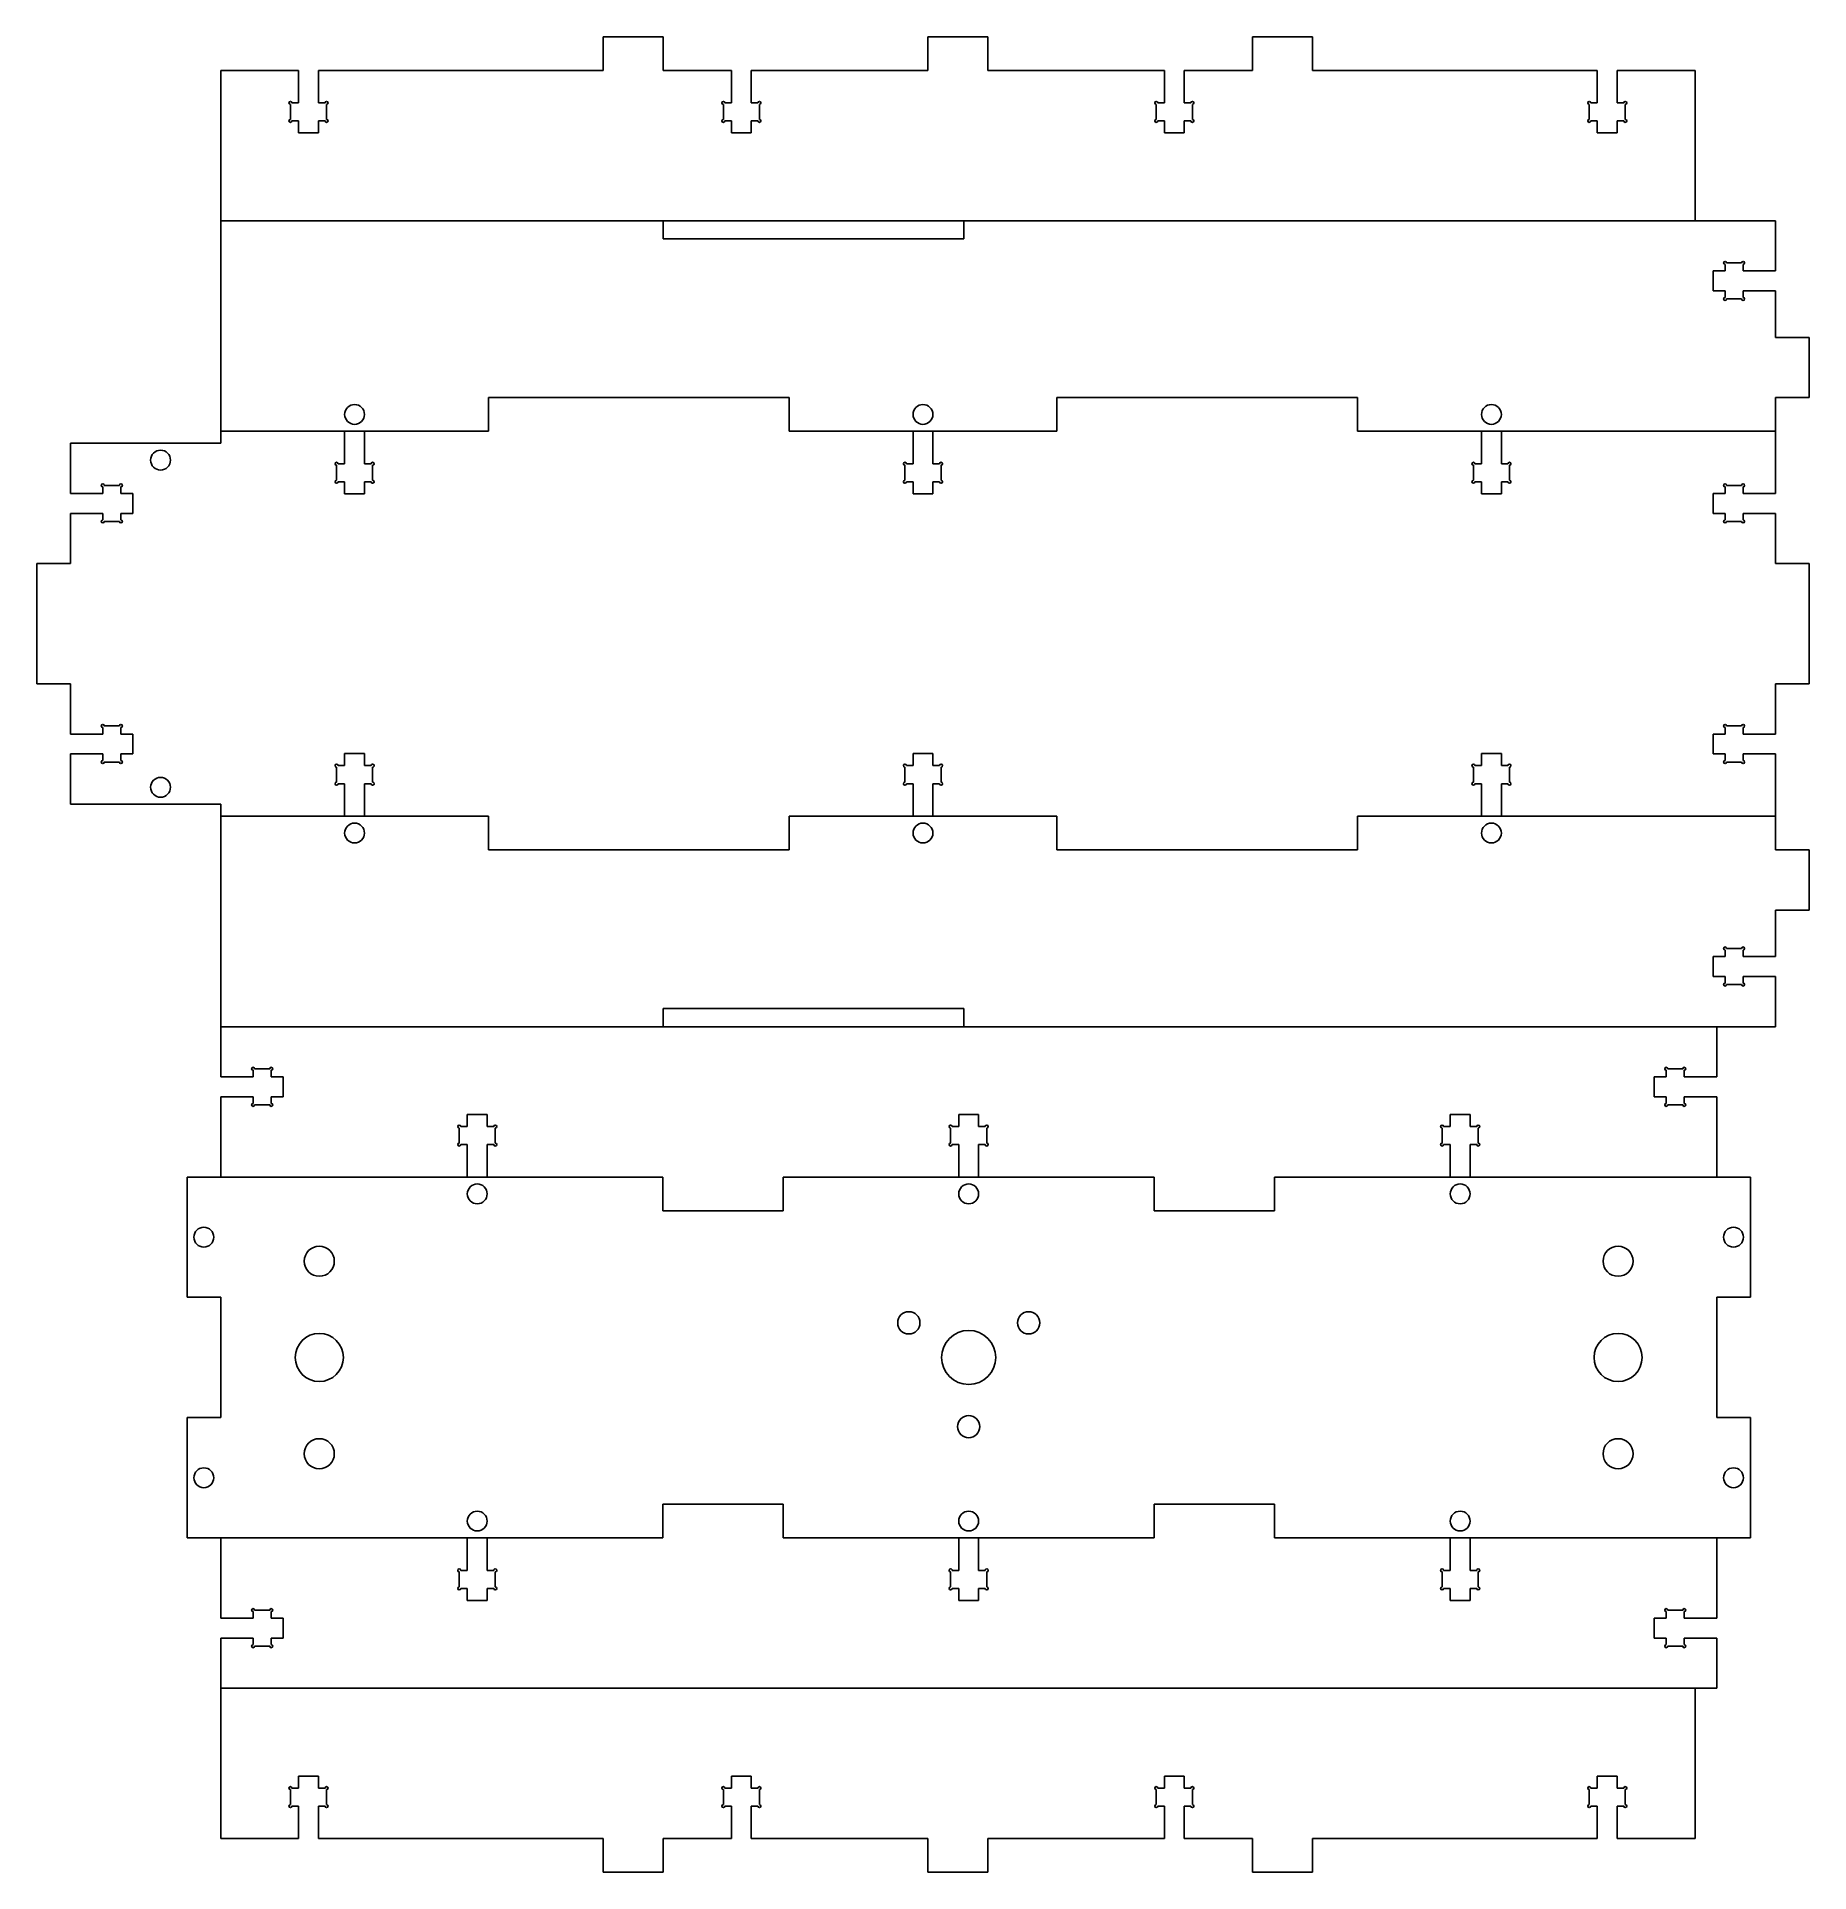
# Model space of a CAD drawing. Header units: millimetres. Extents: x 25 to 320, y -274 to 31.
import ezdxf

# ---------------------------------------------------------------- set-up
doc = ezdxf.new("R2010")
doc.units = ezdxf.units.MM
doc.layers.get('0').update_dxf_attribs({"lineweight": 25, "true_color": 0xffffff})

msp = doc.modelspace()

# ---------------------------------------------------------------- linework, layer by layer
for p, q in [((119.54, 25.2), (119.54, 30.8)), ((119.54, 30.8), (129.54, 30.8)), ((129.54, 30.8), (129.54, 25.2)), ((173.54, 25.2), (173.54, 30.8)), ((173.54, 30.8), (183.54, 30.8)), ((183.54, 30.8), (183.54, 25.2)), ((227.54, 25.2), (227.54, 30.8)), ((227.54, 30.8), (237.54, 30.8)), ((237.54, 30.8), (237.54, 25.2)), ((55.94, 0.2), (55.94, 25.2)), ((55.94, 25.2), (68.89, 25.2)), ((68.89, 25.2), (68.89, 19.8)), ((72.19, 19.8), (72.19, 25.2)), ((72.19, 25.2), (119.54, 25.2)), ((129.54, 25.2), (140.89, 25.2)), ((140.89, 25.2), (140.89, 19.8)), ((144.19, 19.8), (144.19, 25.2)), ((144.19, 25.2), (173.54, 25.2)), ((183.54, 25.2), (212.89, 25.2)), ((212.89, 25.2), (212.89, 19.8)), ((216.19, 19.8), (216.19, 25.2)), ((216.19, 25.2), (227.54, 25.2)), ((237.54, 25.2), (284.89, 25.2)), ((284.89, 25.2), (284.89, 19.8)), ((288.19, 19.8), (288.19, 25.2)), ((288.19, 25.2), (301.14, 25.2)), ((301.14, 25.2), (301.14, 0.2)), ((67.54, 19.55), (67.54, 17.05)), ((68.89, 19.8), (67.79, 19.8)), ((73.29, 19.8), (72.19, 19.8)), ((73.54, 17.05), (73.54, 19.55)), ((139.54, 19.55), (139.54, 17.05)), ((140.89, 19.8), (139.79, 19.8)), ((145.29, 19.8), (144.19, 19.8)), ((145.54, 17.05), (145.54, 19.55)), ((211.54, 19.55), (211.54, 17.05)), ((212.89, 19.8), (211.79, 19.8)), ((217.29, 19.8), (216.19, 19.8)), ((217.54, 17.05), (217.54, 19.55)), ((283.54, 19.55), (283.54, 17.05)), ((284.89, 19.8), (283.79, 19.8)), ((289.29, 19.8), (288.19, 19.8)), ((289.54, 17.05), (289.54, 19.55)), ((67.79, 16.8), (68.89, 16.8)), ((68.89, 16.8), (68.89, 14.8)), ((72.19, 14.8), (72.19, 16.8)), ((72.19, 16.8), (73.29, 16.8)), ((139.79, 16.8), (140.89, 16.8)), ((140.89, 16.8), (140.89, 14.8)), ((144.19, 14.8), (144.19, 16.8)), ((144.19, 16.8), (145.29, 16.8)), ((211.79, 16.8), (212.89, 16.8)), ((212.89, 16.8), (212.89, 14.8)), ((216.19, 14.8), (216.19, 16.8)), ((216.19, 16.8), (217.29, 16.8)), ((283.79, 16.8), (284.89, 16.8)), ((284.89, 16.8), (284.89, 14.8)), ((288.19, 14.8), (288.19, 16.8)), ((288.19, 16.8), (289.29, 16.8)), ((68.89, 14.8), (72.19, 14.8)), ((140.89, 14.8), (144.19, 14.8)), ((212.89, 14.8), (216.19, 14.8)), ((284.89, 14.8), (288.19, 14.8)), ((55.94, 0.2), (129.54, 0.2)), ((55.94, 0.2), (55.94, -34.8)), ((129.54, -2.8), (129.54, 0.2)), ((179.54, 0.2), (129.54, 0.2)), ((179.54, 0.2), (179.54, -2.8)), ((179.54, 0.2), (314.54, 0.2)), ((314.54, -8.15), (314.54, 0.2)), ((179.54, -2.8), (129.54, -2.8)), ((304.14, -11.45), (304.14, -8.15)), ((304.14, -8.15), (306.14, -8.15)), ((306.14, -8.15), (306.14, -7.05)), ((306.39, -6.8), (308.89, -6.8)), ((309.14, -7.05), (309.14, -8.15)), ((309.14, -8.15), (314.54, -8.15)), ((306.14, -11.45), (304.14, -11.45)), ((306.14, -12.55), (306.14, -11.45)), ((314.54, -11.45), (309.14, -11.45)), ((309.14, -11.45), (309.14, -12.55)), ((314.54, -19.2), (314.54, -11.45)), ((308.89, -12.8), (306.39, -12.8)), ((320.14, -19.2), (314.54, -19.2)), ((320.14, -29.2), (320.14, -19.2)), ((150.48, -29.2), (100.48, -29.2)), ((100.48, -29.2), (100.48, -34.8)), ((150.48, -34.8), (150.48, -29.2)), ((195.01, -34.8), (195.01, -29.2)), ((195.01, -29.2), (245.01, -29.2)), ((245.01, -29.2), (245.01, -34.8)), ((314.54, -34.8), (314.54, -29.2)), ((314.54, -29.2), (320.14, -29.2)), ((55.94, -34.8), (100.48, -34.8)), ((55.94, -34.8), (55.94, -36.8)), ((76.56, -40.2), (76.56, -34.8)), ((79.86, -34.8), (79.86, -40.2)), ((150.48, -34.8), (195.01, -34.8)), ((171.09, -40.2), (171.09, -34.8)), ((174.39, -34.8), (174.39, -40.2)), ((245.01, -34.8), (314.54, -34.8)), ((265.63, -40.2), (265.63, -34.8)), ((268.93, -34.8), (268.93, -40.2)), ((314.54, -45.15), (314.54, -34.8)), ((55.94, -36.8), (30.94, -36.8)), ((30.94, -36.8), (30.94, -45.15)), ((75.21, -42.95), (75.21, -40.45)), ((75.46, -40.2), (76.56, -40.2)), ((79.86, -40.2), (80.96, -40.2)), ((81.21, -40.45), (81.21, -42.95)), ((169.74, -42.95), (169.74, -40.45)), ((169.99, -40.2), (171.09, -40.2)), ((174.39, -40.2), (175.49, -40.2)), ((175.74, -40.45), (175.74, -42.95)), ((264.28, -42.95), (264.28, -40.45)), ((264.53, -40.2), (265.63, -40.2)), ((268.93, -40.2), (270.03, -40.2)), ((270.28, -40.45), (270.28, -42.95)), ((30.94, -45.15), (36.34, -45.15)), ((36.34, -45.15), (36.34, -44.05)), ((36.59, -43.8), (39.09, -43.8)), ((39.34, -44.05), (39.34, -45.15)), ((39.34, -45.15), (41.34, -45.15)), ((41.34, -45.15), (41.34, -48.45)), ((76.56, -43.2), (75.46, -43.2)), ((76.56, -45.2), (76.56, -43.2)), ((79.86, -45.2), (76.56, -45.2)), ((80.96, -43.2), (79.86, -43.2)), ((79.86, -43.2), (79.86, -45.2)), ((171.09, -43.2), (169.99, -43.2)), ((171.09, -45.2), (171.09, -43.2)), ((174.39, -45.2), (171.09, -45.2)), ((175.49, -43.2), (174.39, -43.2)), ((174.39, -43.2), (174.39, -45.2)), ((265.63, -43.2), (264.53, -43.2)), ((265.63, -45.2), (265.63, -43.2)), ((268.93, -45.2), (265.63, -45.2)), ((270.03, -43.2), (268.93, -43.2)), ((268.93, -43.2), (268.93, -45.2)), ((304.14, -48.45), (304.14, -45.15)), ((304.14, -45.15), (306.14, -45.15)), ((306.14, -45.15), (306.14, -44.05)), ((306.39, -43.8), (308.89, -43.8)), ((309.14, -44.05), (309.14, -45.15)), ((309.14, -45.15), (314.54, -45.15)), ((36.34, -48.45), (30.94, -48.45)), ((30.94, -48.45), (30.94, -56.8)), ((36.34, -49.55), (36.34, -48.45)), ((41.34, -48.45), (39.34, -48.45)), ((39.34, -48.45), (39.34, -49.55)), ((306.14, -48.45), (304.14, -48.45)), ((306.14, -49.55), (306.14, -48.45)), ((314.54, -48.45), (309.14, -48.45)), ((309.14, -48.45), (309.14, -49.55)), ((314.54, -56.8), (314.54, -48.45)), ((39.09, -49.8), (36.59, -49.8)), ((308.89, -49.8), (306.39, -49.8)), ((30.94, -56.8), (25.34, -56.8)), ((25.34, -56.8), (25.34, -76.8)), ((320.14, -56.8), (314.54, -56.8)), ((320.14, -76.8), (320.14, -56.8)), ((25.34, -76.8), (30.94, -76.8)), ((30.94, -76.8), (30.94, -85.15)), ((314.54, -85.15), (314.54, -76.8)), ((314.54, -76.8), (320.14, -76.8)), ((30.94, -85.15), (36.34, -85.15)), ((36.34, -85.15), (36.34, -84.05)), ((36.59, -83.8), (39.09, -83.8)), ((39.34, -84.05), (39.34, -85.15)), ((39.34, -85.15), (41.34, -85.15)), ((41.34, -85.15), (41.34, -88.45)), ((304.14, -88.45), (304.14, -85.15)), ((304.14, -85.15), (306.14, -85.15)), ((306.14, -85.15), (306.14, -84.05)), ((306.39, -83.8), (308.89, -83.8)), ((309.14, -84.05), (309.14, -85.15)), ((309.14, -85.15), (314.54, -85.15)), ((36.34, -88.45), (30.94, -88.45)), ((30.94, -88.45), (30.94, -96.8)), ((36.34, -89.55), (36.34, -88.45)), ((41.34, -88.45), (39.34, -88.45)), ((39.34, -88.45), (39.34, -89.55)), ((76.56, -90.4), (76.56, -88.4)), ((76.56, -88.4), (79.86, -88.4)), ((79.86, -88.4), (79.86, -90.4)), ((171.09, -90.4), (171.09, -88.4)), ((171.09, -88.4), (174.39, -88.4)), ((174.39, -88.4), (174.39, -90.4)), ((265.63, -90.4), (265.63, -88.4)), ((265.63, -88.4), (268.93, -88.4)), ((268.93, -88.4), (268.93, -90.4)), ((306.14, -88.45), (304.14, -88.45)), ((306.14, -89.55), (306.14, -88.45)), ((314.54, -88.45), (309.14, -88.45)), ((309.14, -88.45), (309.14, -89.55)), ((314.54, -98.8), (314.54, -88.45)), ((39.09, -89.8), (36.59, -89.8)), ((75.21, -93.15), (75.21, -90.65)), ((75.46, -90.4), (76.56, -90.4)), ((79.86, -90.4), (80.96, -90.4)), ((81.21, -90.65), (81.21, -93.15)), ((169.74, -93.15), (169.74, -90.65)), ((169.99, -90.4), (171.09, -90.4)), ((174.39, -90.4), (175.49, -90.4)), ((175.74, -90.65), (175.74, -93.15)), ((264.28, -93.15), (264.28, -90.65)), ((264.53, -90.4), (265.63, -90.4)), ((268.93, -90.4), (270.03, -90.4)), ((270.28, -90.65), (270.28, -93.15)), ((308.89, -89.8), (306.39, -89.8)), ((76.56, -93.4), (75.46, -93.4)), ((76.56, -98.8), (76.56, -93.4)), ((80.96, -93.4), (79.86, -93.4)), ((79.86, -93.4), (79.86, -98.8)), ((171.09, -93.4), (169.99, -93.4)), ((171.09, -98.8), (171.09, -93.4)), ((175.49, -93.4), (174.39, -93.4)), ((174.39, -93.4), (174.39, -98.8)), ((265.63, -93.4), (264.53, -93.4)), ((265.63, -98.8), (265.63, -93.4)), ((270.03, -93.4), (268.93, -93.4)), ((268.93, -93.4), (268.93, -98.8)), ((30.94, -96.8), (55.94, -96.8)), ((55.94, -96.8), (55.94, -98.8)), ((55.94, -133.8), (55.94, -98.8)), ((55.94, -98.8), (100.48, -98.8)), ((100.48, -98.8), (100.48, -104.4)), ((150.48, -104.4), (150.48, -98.8)), ((150.48, -98.8), (195.01, -98.8)), ((195.01, -98.8), (195.01, -104.4)), ((245.01, -104.4), (245.01, -98.8)), ((245.01, -98.8), (314.54, -98.8)), ((314.54, -98.8), (314.54, -104.4)), ((100.48, -104.4), (150.48, -104.4)), ((195.01, -104.4), (245.01, -104.4)), ((314.54, -104.4), (320.14, -104.4)), ((320.14, -104.4), (320.14, -114.4)), ((320.14, -114.4), (314.54, -114.4)), ((314.54, -114.4), (314.54, -122.15)), ((306.14, -121.05), (306.14, -122.15)), ((308.89, -120.8), (306.39, -120.8)), ((309.14, -122.15), (309.14, -121.05)), ((306.14, -122.15), (304.14, -122.15)), ((304.14, -122.15), (304.14, -125.45)), ((314.54, -122.15), (309.14, -122.15)), ((304.14, -125.45), (306.14, -125.45)), ((306.14, -125.45), (306.14, -126.55)), ((306.39, -126.8), (308.89, -126.8)), ((309.14, -126.55), (309.14, -125.45)), ((309.14, -125.45), (314.54, -125.45)), ((314.54, -125.45), (314.54, -133.8)), ((179.54, -130.8), (129.54, -130.8)), ((129.54, -130.8), (129.54, -133.8)), ((179.54, -133.8), (179.54, -130.8)), ((55.94, -142.15), (55.94, -133.8)), ((55.94, -133.8), (304.74, -133.8)), ((314.54, -133.8), (304.74, -133.8)), ((304.74, -133.8), (304.74, -142.15)), ((61.34, -142.15), (55.94, -142.15)), ((61.34, -141.05), (61.34, -142.15)), ((64.09, -140.8), (61.59, -140.8)), ((64.34, -142.15), (64.34, -141.05)), ((66.34, -142.15), (64.34, -142.15)), ((66.34, -145.45), (66.34, -142.15)), ((296.34, -142.15), (294.34, -142.15)), ((294.34, -142.15), (294.34, -145.45)), ((296.34, -141.05), (296.34, -142.15)), ((299.09, -140.8), (296.59, -140.8)), ((299.34, -142.15), (299.34, -141.05)), ((304.74, -142.15), (299.34, -142.15)), ((55.94, -158.8), (55.94, -145.45)), ((55.94, -145.45), (61.34, -145.45)), ((61.34, -145.45), (61.34, -146.55)), ((64.34, -146.55), (64.34, -145.45)), ((64.34, -145.45), (66.34, -145.45)), ((294.34, -145.45), (296.34, -145.45)), ((296.34, -145.45), (296.34, -146.55)), ((299.34, -146.55), (299.34, -145.45)), ((299.34, -145.45), (304.74, -145.45)), ((304.74, -145.45), (304.74, -158.8)), ((61.59, -146.8), (64.09, -146.8)), ((100.26, -148.4), (96.96, -148.4)), ((96.96, -148.4), (96.96, -150.4)), ((100.26, -150.4), (100.26, -148.4)), ((181.99, -148.4), (178.69, -148.4)), ((178.69, -148.4), (178.69, -150.4)), ((181.99, -150.4), (181.99, -148.4)), ((263.73, -148.4), (260.43, -148.4)), ((260.43, -148.4), (260.43, -150.4)), ((263.73, -150.4), (263.73, -148.4)), ((296.59, -146.8), (299.09, -146.8)), ((95.61, -150.65), (95.61, -153.15)), ((96.96, -150.4), (95.86, -150.4)), ((101.36, -150.4), (100.26, -150.4)), ((101.61, -153.15), (101.61, -150.65)), ((177.34, -150.65), (177.34, -153.15)), ((178.69, -150.4), (177.59, -150.4)), ((183.09, -150.4), (181.99, -150.4)), ((183.34, -153.15), (183.34, -150.65)), ((259.08, -150.65), (259.08, -153.15)), ((260.43, -150.4), (259.33, -150.4)), ((264.83, -150.4), (263.73, -150.4)), ((265.08, -153.15), (265.08, -150.65)), ((95.86, -153.4), (96.96, -153.4)), ((96.96, -153.4), (96.96, -158.8)), ((100.26, -158.8), (100.26, -153.4)), ((100.26, -153.4), (101.36, -153.4)), ((177.59, -153.4), (178.69, -153.4)), ((178.69, -153.4), (178.69, -158.8)), ((181.99, -158.8), (181.99, -153.4)), ((181.99, -153.4), (183.09, -153.4)), ((259.33, -153.4), (260.43, -153.4)), ((260.43, -153.4), (260.43, -158.8)), ((263.73, -158.8), (263.73, -153.4)), ((263.73, -153.4), (264.83, -153.4)), ((129.48, -158.8), (50.34, -158.8)), ((50.34, -158.8), (50.34, -178.8)), ((129.48, -164.4), (129.48, -158.8)), ((211.21, -158.8), (149.48, -158.8)), ((149.48, -158.8), (149.48, -164.4)), ((211.21, -164.4), (211.21, -158.8)), ((310.34, -158.8), (231.21, -158.8)), ((231.21, -158.8), (231.21, -164.4)), ((310.34, -178.8), (310.34, -158.8)), ((149.48, -164.4), (129.48, -164.4)), ((231.21, -164.4), (211.21, -164.4)), ((50.34, -178.8), (55.94, -178.8)), ((55.94, -178.8), (55.94, -198.8)), ((304.74, -198.8), (304.74, -178.8)), ((304.74, -178.8), (310.34, -178.8)), ((55.94, -198.8), (50.34, -198.8)), ((50.34, -198.8), (50.34, -218.8)), ((310.34, -198.8), (304.74, -198.8)), ((310.34, -218.8), (310.34, -198.8)), ((129.48, -218.8), (129.48, -213.2)), ((129.48, -213.2), (149.48, -213.2)), ((149.48, -218.8), (149.48, -213.2)), ((211.21, -218.8), (211.21, -213.2)), ((231.21, -213.2), (211.21, -213.2)), ((231.21, -213.2), (231.21, -218.8)), ((50.34, -218.8), (129.48, -218.8)), ((55.94, -218.8), (55.94, -232.15)), ((96.96, -224.2), (96.96, -218.8)), ((100.26, -218.8), (100.26, -224.2)), ((149.48, -218.8), (211.21, -218.8)), ((178.69, -224.2), (178.69, -218.8)), ((181.99, -218.8), (181.99, -224.2)), ((231.21, -218.8), (310.34, -218.8)), ((260.43, -224.2), (260.43, -218.8)), ((263.73, -218.8), (263.73, -224.2)), ((304.74, -232.15), (304.74, -218.8)), ((95.61, -226.95), (95.61, -224.45)), ((95.86, -224.2), (96.96, -224.2)), ((100.26, -224.2), (101.36, -224.2)), ((101.61, -224.45), (101.61, -226.95)), ((177.34, -226.95), (177.34, -224.45)), ((177.59, -224.2), (178.69, -224.2)), ((181.99, -224.2), (183.09, -224.2)), ((183.34, -224.45), (183.34, -226.95)), ((259.08, -226.95), (259.08, -224.45)), ((259.33, -224.2), (260.43, -224.2)), ((263.73, -224.2), (264.83, -224.2)), ((265.08, -224.45), (265.08, -226.95)), ((96.96, -227.2), (95.86, -227.2)), ((96.96, -229.2), (96.96, -227.2)), ((101.36, -227.2), (100.26, -227.2)), ((100.26, -227.2), (100.26, -229.2)), ((178.69, -227.2), (177.59, -227.2)), ((178.69, -229.2), (178.69, -227.2)), ((183.09, -227.2), (181.99, -227.2)), ((181.99, -227.2), (181.99, -229.2)), ((260.43, -227.2), (259.33, -227.2)), ((260.43, -229.2), (260.43, -227.2)), ((264.83, -227.2), (263.73, -227.2)), ((263.73, -227.2), (263.73, -229.2)), ((61.34, -232.15), (61.34, -231.05)), ((61.59, -230.8), (64.09, -230.8)), ((64.34, -231.05), (64.34, -232.15)), ((100.26, -229.2), (96.96, -229.2)), ((181.99, -229.2), (178.69, -229.2)), ((263.73, -229.2), (260.43, -229.2)), ((296.34, -232.15), (296.34, -231.05)), ((296.59, -230.8), (299.09, -230.8)), ((299.34, -231.05), (299.34, -232.15)), ((55.94, -232.15), (61.34, -232.15)), ((64.34, -232.15), (66.34, -232.15)), ((66.34, -232.15), (66.34, -235.45)), ((294.34, -235.45), (294.34, -232.15)), ((294.34, -232.15), (296.34, -232.15)), ((299.34, -232.15), (304.74, -232.15)), ((61.34, -235.45), (55.94, -235.45)), ((55.94, -235.45), (55.94, -243.8)), ((61.34, -236.55), (61.34, -235.45)), ((64.09, -236.8), (61.59, -236.8)), ((66.34, -235.45), (64.34, -235.45)), ((64.34, -235.45), (64.34, -236.55)), ((296.34, -235.45), (294.34, -235.45)), ((296.34, -236.55), (296.34, -235.45)), ((299.09, -236.8), (296.59, -236.8)), ((304.74, -235.45), (299.34, -235.45)), ((299.34, -235.45), (299.34, -236.55)), ((304.74, -243.8), (304.74, -235.45)), ((55.94, -243.8), (304.74, -243.8)), ((55.94, -243.8), (55.94, -268.8)), ((301.14, -268.8), (301.14, -243.8)), ((68.89, -260.4), (68.89, -258.4)), ((68.89, -258.4), (72.19, -258.4)), ((72.19, -258.4), (72.19, -260.4)), ((140.89, -260.4), (140.89, -258.4)), ((140.89, -258.4), (144.19, -258.4)), ((144.19, -258.4), (144.19, -260.4)), ((212.89, -260.4), (212.89, -258.4)), ((212.89, -258.4), (216.19, -258.4)), ((216.19, -258.4), (216.19, -260.4)), ((284.89, -260.4), (284.89, -258.4)), ((284.89, -258.4), (288.19, -258.4)), ((288.19, -258.4), (288.19, -260.4)), ((67.54, -263.15), (67.54, -260.65)), ((67.79, -260.4), (68.89, -260.4)), ((72.19, -260.4), (73.29, -260.4)), ((73.54, -260.65), (73.54, -263.15)), ((139.54, -263.15), (139.54, -260.65)), ((139.79, -260.4), (140.89, -260.4)), ((144.19, -260.4), (145.29, -260.4)), ((145.54, -260.65), (145.54, -263.15)), ((211.54, -263.15), (211.54, -260.65)), ((211.79, -260.4), (212.89, -260.4)), ((216.19, -260.4), (217.29, -260.4)), ((217.54, -260.65), (217.54, -263.15)), ((283.54, -263.15), (283.54, -260.65)), ((283.79, -260.4), (284.89, -260.4)), ((288.19, -260.4), (289.29, -260.4)), ((289.54, -260.65), (289.54, -263.15)), ((68.89, -263.4), (67.79, -263.4)), ((68.89, -268.8), (68.89, -263.4)), ((73.29, -263.4), (72.19, -263.4)), ((72.19, -263.4), (72.19, -268.8)), ((140.89, -263.4), (139.79, -263.4)), ((140.89, -268.8), (140.89, -263.4)), ((145.29, -263.4), (144.19, -263.4)), ((144.19, -263.4), (144.19, -268.8)), ((212.89, -263.4), (211.79, -263.4)), ((212.89, -268.8), (212.89, -263.4)), ((217.29, -263.4), (216.19, -263.4)), ((216.19, -263.4), (216.19, -268.8)), ((284.89, -263.4), (283.79, -263.4)), ((284.89, -268.8), (284.89, -263.4)), ((289.29, -263.4), (288.19, -263.4)), ((288.19, -263.4), (288.19, -268.8)), ((55.94, -268.8), (68.89, -268.8)), ((72.19, -268.8), (119.54, -268.8)), ((119.54, -268.8), (119.54, -274.4)), ((129.54, -274.4), (129.54, -268.8)), ((129.54, -268.8), (140.89, -268.8)), ((144.19, -268.8), (173.54, -268.8)), ((173.54, -268.8), (173.54, -274.4)), ((183.54, -274.4), (183.54, -268.8)), ((183.54, -268.8), (212.89, -268.8)), ((216.19, -268.8), (227.54, -268.8)), ((227.54, -268.8), (227.54, -274.4)), ((237.54, -274.4), (237.54, -268.8)), ((237.54, -268.8), (284.89, -268.8)), ((288.19, -268.8), (301.14, -268.8)), ((119.54, -274.4), (129.54, -274.4)), ((173.54, -274.4), (183.54, -274.4)), ((227.54, -274.4), (237.54, -274.4))]:
    msp.add_line(p, q)
for centre, radius in [((78.21, -32), 1.65), ((172.74, -32), 1.65), ((267.28, -32), 1.65), ((45.94, -39.6), 1.65), ((45.94, -94), 1.65), ((78.21, -101.6), 1.65), ((172.74, -101.6), 1.65), ((267.28, -101.6), 1.65), ((98.61, -161.6), 1.65), ((180.34, -161.6), 1.65), ((262.08, -161.6), 1.65), ((53.14, -168.8), 1.65), ((307.54, -168.8), 1.65), ((72.34, -172.8), 2.5), ((288.34, -172.8), 2.5), ((170.38, -183.04), 1.85), ((190.31, -183.04), 1.85), ((72.34, -188.8), 4), ((180.34, -188.8), 4.5), ((288.34, -188.8), 4), ((180.34, -200.3), 1.85), ((72.34, -204.8), 2.5), ((288.34, -204.8), 2.5), ((53.14, -208.8), 1.65), ((307.54, -208.8), 1.65), ((98.61, -216), 1.65), ((180.34, -216), 1.65), ((262.08, -216), 1.65)]:
    msp.add_circle(centre, radius)
for centre, start, end in [((67.54, 19.8), 360, 270), ((73.54, 19.8), 270, 180), ((139.54, 19.8), 0, 270), ((145.54, 19.8), 270, 180), ((211.54, 19.8), 0, 270), ((217.54, 19.8), 270, 180), ((283.54, 19.8), 0, 270), ((289.54, 19.8), 270, 180), ((67.54, 16.8), 90, 0), ((73.54, 16.8), 180, 90), ((139.54, 16.8), 90, 0), ((145.54, 16.8), 180, 90), ((211.54, 16.8), 90, 0), ((217.54, 16.8), 180, 90), ((283.54, 16.8), 90, 0), ((289.54, 16.8), 180, 90), ((306.14, -6.8), 0, 270), ((309.14, -6.8), 270, 180), ((306.14, -12.8), 90, 0), ((309.14, -12.8), 180, 90), ((75.21, -40.2), 360, 270), ((81.21, -40.2), 270, 180), ((169.74, -40.2), 0, 270), ((175.74, -40.2), 270, 180), ((264.28, -40.2), 0, 270), ((270.28, -40.2), 270, 180), ((36.34, -43.8), 0, 270), ((39.34, -43.8), 270, 180), ((75.21, -43.2), 90, 360), ((81.21, -43.2), 180, 90), ((169.74, -43.2), 90, 360), ((175.74, -43.2), 180, 90), ((264.28, -43.2), 90, 360), ((270.28, -43.2), 180, 90), ((306.14, -43.8), 360, 270), ((309.14, -43.8), 270, 180), ((36.34, -49.8), 90, 0), ((39.34, -49.8), 180, 90), ((306.14, -49.8), 90, 360), ((309.14, -49.8), 180, 90), ((36.34, -83.8), 0, 270), ((39.34, -83.8), 270, 180), ((306.14, -83.8), 0, 270), ((309.14, -83.8), 270, 180), ((36.34, -89.8), 90, 0), ((39.34, -89.8), 180, 90), ((75.21, -90.4), 0, 270), ((81.21, -90.4), 270, 180), ((169.74, -90.4), 360, 270), ((175.74, -90.4), 270, 180), ((264.28, -90.4), 0, 270), ((270.28, -90.4), 270, 180), ((306.14, -89.8), 90, 360), ((309.14, -89.8), 180, 90), ((75.21, -93.4), 90, 0), ((81.21, -93.4), 180, 90), ((169.74, -93.4), 90, 360), ((175.74, -93.4), 180, 90), ((264.28, -93.4), 90, 360), ((270.28, -93.4), 180, 90), ((306.14, -120.8), 0, 270), ((309.14, -120.8), 270, 180), ((306.14, -126.8), 90, 0), ((309.14, -126.8), 180, 90), ((61.34, -140.8), 0, 270), ((64.34, -140.8), 270, 180), ((296.34, -140.8), 0, 270), ((299.34, -140.8), 270, 180), ((61.34, -146.8), 90, 0), ((64.34, -146.8), 180, 90), ((296.34, -146.8), 90, 0), ((299.34, -146.8), 180, 90), ((95.61, -150.4), 0, 270), ((101.61, -150.4), 270, 180), ((177.34, -150.4), 0, 270), ((183.34, -150.4), 270, 180), ((259.08, -150.4), 0, 270), ((265.08, -150.4), 270, 180), ((95.61, -153.4), 90, 0), ((101.61, -153.4), 180, 90), ((177.34, -153.4), 90, 0), ((183.34, -153.4), 180, 90), ((259.08, -153.4), 90, 0), ((265.08, -153.4), 180, 90), ((95.61, -224.2), 0, 270), ((101.61, -224.2), 270, 180), ((177.34, -224.2), 0, 270), ((183.34, -224.2), 270, 180), ((259.08, -224.2), 0, 270), ((265.08, -224.2), 270, 180), ((95.61, -227.2), 90, 0), ((101.61, -227.2), 180, 90), ((177.34, -227.2), 90, 0), ((183.34, -227.2), 180, 90), ((259.08, -227.2), 90, 0), ((265.08, -227.2), 180, 90), ((61.34, -230.8), 0, 270), ((64.34, -230.8), 270, 180), ((296.34, -230.8), 0, 270), ((299.34, -230.8), 270, 180), ((61.34, -236.8), 90, 0), ((64.34, -236.8), 180, 90), ((296.34, -236.8), 90, 0), ((299.34, -236.8), 180, 90), ((67.54, -260.4), 0, 270), ((73.54, -260.4), 270, 180), ((139.54, -260.4), 0, 270), ((145.54, -260.4), 270, 180), ((211.54, -260.4), 0, 270), ((217.54, -260.4), 270, 180), ((283.54, -260.4), 0, 270), ((289.54, -260.4), 270, 180), ((67.54, -263.4), 90, 0), ((73.54, -263.4), 180, 90), ((139.54, -263.4), 90, 0), ((145.54, -263.4), 180, 90), ((211.54, -263.4), 90, 0), ((217.54, -263.4), 180, 90), ((283.54, -263.4), 90, 0), ((289.54, -263.4), 180, 90)]:
    msp.add_arc(centre, 0.25, start, end)

doc.saveas('drawing.dxf')
